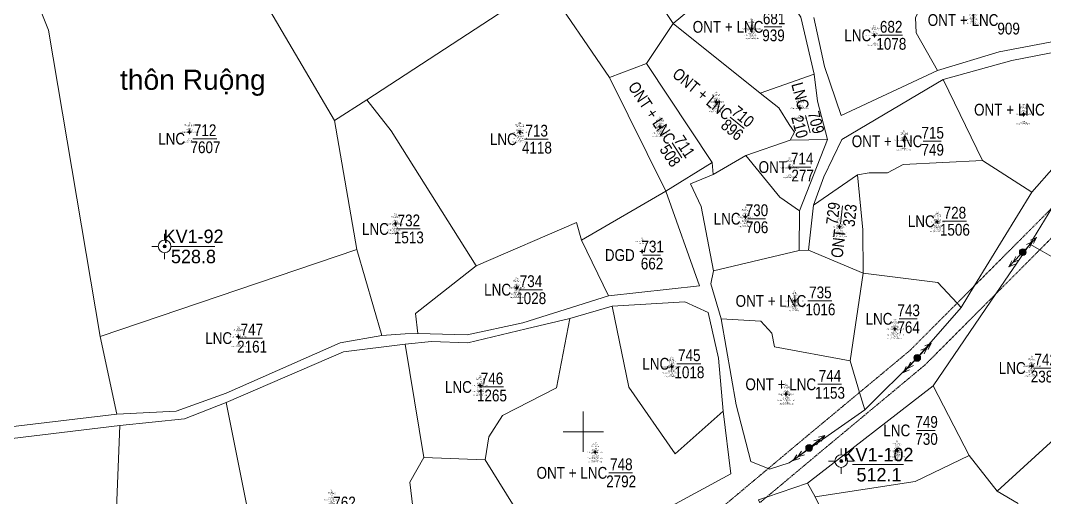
# Model space of a CAD drawing. Header units: metres. Extents: x 545779 to 547235, y 1841259 to 1843294.
# Drawn here: x 546032.5 to 546337.3, y 1842180.4 to 1842322.3 of the extents above; entities that cross this region are included whole.
import ezdxf
from ezdxf.enums import TextEntityAlignment as Align

# ---------------------------------------------------------------- set-up
doc = ezdxf.new("R2010")
doc.units = ezdxf.units.M
doc.header["$MEASUREMENT"] = 0
doc.linetypes.add('DGN Style 1', pattern=[0.09648, 0, -0.09648])
for name, color, linetype, lineweight in [('Level 10', 7, 'Continuous', 0), ('Level 11', 7, 'Continuous', 0), ('Level 13', 7, 'Continuous', 0), ('Level 15', 7, 'Continuous', 0), ('Level 18', 7, 'Continuous', 0), ('Level 23', 7, 'Continuous', 0), ('Level 48', 7, 'Continuous', 0), ('Level 50', 7, 'Continuous', 0), ('Level 60', 7, 'Continuous', 0), ('Level 8', 7, 'Continuous', 0)]:
    doc.layers.add(name, color=color, linetype=linetype, lineweight=lineweight)
doc.styles.add('Style-univcd', font='univcd.shx')
doc.styles.add('Style-Vnarial', font='Vnarial.shx')
doc.styles.add('Style-vnarialNarrowI', font='vnarialNarrowI.shx')
doc.styles.add('Style-Vntimei', font='Vntimei.shx')

# ---------------------------------------------------------------- blocks, each defined once
blk = doc.blocks.new('DKCDV')
at = {"layer": 'Level 8', "linetype": 'Continuous', "lineweight": 0}
h = blk.add_hatch(color=7, dxfattribs=at)
edge = h.paths.add_edge_path()
edge.add_arc((-0.0025, 0), 1.500009, 0, 360)
at = {"layer": 'Level 8', "color": 1, "linetype": 'Continuous', "lineweight": 0}
for p, q in [((0, 12.500078), (0, 6.266706)), ((-6.233372, 0), (-12.500078, 0)), ((12.500078, 0), (6.266706, 0)), ((0, -6.266706), (0, -12.500078))]:
    blk.add_line(p, q, dxfattribs=at)
for radius in [6.250039, 1.500009]:
    blk.add_circle((-0.0025, 0), radius, dxfattribs=at)
blk = doc.blocks.new('CS1_7')
at = {"layer": 'Level 48', "linetype": 'Continuous', "lineweight": 0}
h = blk.add_hatch(color=7, dxfattribs=at)
edge = h.paths.add_edge_path()
edge.add_arc((0.004881, -0.002353), 1, 0, 360)
at = {"layer": 'Level 48', "color": 230, "linetype": 'Continuous', "lineweight": 0}
for p, q in [((-5.999016, 0.134998), (-4.057366, 0.73341)), ((-5.999016, 0.134998), (-1.004825, 0.018078)), ((-5.999016, 0.134998), (-4.170708, -0.676538)), ((-4.251798, 0.093413), (-2.310999, 0.677708)), ((-4.251798, 0.093413), (-2.416006, -0.711491)), ((4.250095, -0.121646), (2.435904, 0.689039)), ((5.997314, -0.163231), (4.183122, 0.647454)), ((5.997314, -0.163231), (0.99649, -0.038827)), ((4.250095, -0.121646), (2.323413, -0.706792)), ((5.997314, -0.163231), (4.056515, -0.747527))]:
    blk.add_line(p, q, dxfattribs=at)
blk.add_circle((0.004881, -0.002353), 1, dxfattribs=at)
blk = doc.blocks.new('CS1_8')
at = {"layer": 'Level 48', "linetype": 'Continuous', "lineweight": 0}
h = blk.add_hatch(color=7, dxfattribs=at)
edge = h.paths.add_edge_path()
edge.add_arc((0.004881, -0.002353), 1.000002, 0, 360)
at = {"layer": 'Level 48', "color": 230, "linetype": 'Continuous', "lineweight": 0}
for p, q in [((-5.997914, 0.139969), (-4.059392, 0.731789)), ((-5.997914, 0.139969), (-0.997432, 0.020842)), ((-5.997914, 0.139969), (-4.173926, -0.671134)), ((-4.25134, 0.091041), (-2.312818, 0.682861)), ((-4.25134, 0.091041), (-2.419894, -0.7134)), ((4.249747, -0.11928), (2.42576, 0.691822)), ((6.003779, -0.161546), (4.179792, 0.649556)), ((6.003779, -0.161546), (1.003297, -0.04242)), ((4.249747, -0.11928), (2.325345, -0.711896)), ((6.003779, -0.161546), (4.058595, -0.745908))]:
    blk.add_line(p, q, dxfattribs=at)
blk.add_circle((0.004881, -0.002353), 1.000002, dxfattribs=at)
blk = doc.blocks.new('CS1_9')
at = {"layer": 'Level 48', "linetype": 'Continuous', "lineweight": 0}
h = blk.add_hatch(color=7, dxfattribs=at)
edge = h.paths.add_edge_path()
edge.add_arc((0.004881, -0.002353), 1.000002, 0, 360)
at = {"layer": 'Level 48', "color": 230, "linetype": 'Continuous', "lineweight": 0}
for p, q in [((-5.994071, 0.139452), (-4.061969, 0.735438)), ((-5.994071, 0.139452), (-0.996218, 0.018773)), ((-5.994071, 0.139452), (-4.169906, -0.667045)), ((-4.248677, 0.085482), (-2.308866, 0.675099)), ((-4.248677, 0.085482), (-2.418144, -0.713305)), ((4.24499, -0.121349), (2.427194, 0.692858)), ((6.003121, -0.159899), (4.178956, 0.646598)), ((6.003121, -0.159899), (1.005269, -0.03922)), ((4.24499, -0.121349), (2.319257, -0.709625)), ((6.003121, -0.159899), (4.06331, -0.749516))]:
    blk.add_line(p, q, dxfattribs=at)
blk.add_circle((0.004881, -0.002353), 1.000002, dxfattribs=at)
blk = doc.blocks.new('N_THUA_923')
at = {"layer": 'Level 13', "color": 230, "linetype": 'Continuous', "lineweight": 13, "flags": 128}
blk.add_lwpolyline([(-2.61, 0), (4.47, 0)], dxfattribs=at)
at = {"layer": 'Level 13', "color": 230, "linetype": 'Continuous', "lineweight": 0, "style": 'Style-vnarialNarrowI'}
blk.add_text('682', height=3.49998, dxfattribs=at).set_placement((1.047816, 0.78), align=Align.CENTER)
blk.add_text('LNC ', height=3.49998, dxfattribs=at).set_placement((-3.771418, -0.00001), align=Align.MIDDLE_RIGHT)
blk.add_text('1078', height=3.49998, dxfattribs=at).set_placement((1.103083, -0.78002), align=Align.TOP_CENTER)
blk = doc.blocks.new('N_THUA_950')
at = {"layer": 'Level 13', "color": 230, "linetype": 'Continuous', "lineweight": 13, "flags": 128}
blk.add_lwpolyline([(-2.835579, -0.004622), (2.48131, -0.005054)], dxfattribs=at)
at = {"layer": 'Level 13', "color": 230, "linetype": 'Continuous', "lineweight": 0, "style": 'Style-vnarialNarrowI'}
blk.add_text('709', height=3.499927, rotation=0.000084, dxfattribs=at).set_placement((-0.03475, 0.770439), align=Align.CENTER)
blk.add_text('LNC ', height=3.499927, rotation=0.000084, dxfattribs=at).set_placement((-3.765474, -0.003487), align=Align.MIDDLE_RIGHT)
blk.add_text('210', height=3.499927, rotation=0.000084, dxfattribs=at).set_placement((-0.039049, -0.788925), align=Align.TOP_CENTER)
blk = doc.blocks.new('N_THUA_951')
at = {"layer": 'Level 13', "color": 230, "linetype": 'Continuous', "lineweight": 13, "flags": 128}
blk.add_lwpolyline([(-2.61, 0), (4.52, 0)], dxfattribs=at)
at = {"layer": 'Level 13', "color": 230, "linetype": 'Continuous', "lineweight": 0, "style": 'Style-vnarialNarrowI'}
blk.add_text('712', height=3.49998, dxfattribs=at).set_placement((1.067816, 0.78), align=Align.CENTER)
blk.add_text('LNC ', height=3.49998, dxfattribs=at).set_placement((-3.771418, -0.00001), align=Align.MIDDLE_RIGHT)
blk.add_text('7607', height=3.49998, dxfattribs=at).set_placement((1.184126, -0.78002), align=Align.TOP_CENTER)
blk = doc.blocks.new('N_THUA_952')
at = {"layer": 'Level 13', "color": 230, "linetype": 'Continuous', "lineweight": 13, "flags": 128}
blk.add_lwpolyline([(-2.62, 0), (4.46, 0)], dxfattribs=at)
at = {"layer": 'Level 13', "color": 230, "linetype": 'Continuous', "lineweight": 0, "style": 'Style-vnarialNarrowI'}
blk.add_text('713', height=3.49998, dxfattribs=at).set_placement((1.029485, 0.78), align=Align.CENTER)
blk.add_text('LNC ', height=3.49998, dxfattribs=at).set_placement((-3.771418, -0.00001), align=Align.MIDDLE_RIGHT)
blk.add_text('4118', height=3.49998, dxfattribs=at).set_placement((1.093083, -0.78002), align=Align.TOP_CENTER)
blk = doc.blocks.new('N_THUA_953')
at = {"layer": 'Level 13', "color": 230, "linetype": 'Continuous', "lineweight": 13, "flags": 128}
blk.add_lwpolyline([(-2.83, 0), (2.53, 0)], dxfattribs=at)
at = {"layer": 'Level 13', "color": 230, "linetype": 'Continuous', "lineweight": 0, "style": 'Style-vnarialNarrowI'}
blk.add_text('714', height=3.49998, dxfattribs=at).set_placement((-0.042599, 0.78), align=Align.CENTER)
blk.add_text('ONT ', height=3.49998, dxfattribs=at).set_placement((-3.429562, -0.00001), align=Align.MIDDLE_RIGHT)
blk.add_text('277', height=3.49998, dxfattribs=at).set_placement((0.089274, -0.78002), align=Align.TOP_CENTER)
blk = doc.blocks.new('N_THUA_967')
at = {"layer": 'Level 13', "color": 230, "linetype": 'Continuous', "lineweight": 13, "flags": 128}
blk.add_lwpolyline([(-2.61, 0), (4.52, 0)], dxfattribs=at)
at = {"layer": 'Level 13', "color": 230, "linetype": 'Continuous', "lineweight": 0, "style": 'Style-vnarialNarrowI'}
blk.add_text('728', height=3.49998, dxfattribs=at).set_placement((1.118231, 0.78), align=Align.CENTER)
blk.add_text('LNC ', height=3.49998, dxfattribs=at).set_placement((-3.771418, -0.00001), align=Align.MIDDLE_RIGHT)
blk.add_text('1506', height=3.49998, dxfattribs=at).set_placement((1.113631, -0.78002), align=Align.TOP_CENTER)
blk = doc.blocks.new('N_THUA_968')
at = {"layer": 'Level 13', "color": 230, "linetype": 'Continuous', "lineweight": 13, "flags": 128}
blk.add_lwpolyline([(-2.83809, 0.007782), (2.474774, 0.002305)], dxfattribs=at)
at = {"layer": 'Level 13', "color": 230, "linetype": 'Continuous', "lineweight": 0, "style": 'Style-vnarialNarrowI'}
blk.add_text('729', height=3.499923, rotation=0.000026, dxfattribs=at).set_placement((-0.034061, 0.78437), align=Align.CENTER)
blk.add_text('ONT ', height=3.499923, rotation=0.000026, dxfattribs=at).set_placement((-3.433864, 0.000349), align=Align.MIDDLE_RIGHT)
blk.add_text('323', height=3.499923, rotation=0.000026, dxfattribs=at).set_placement((-0.071891, -0.771249), align=Align.TOP_CENTER)
blk = doc.blocks.new('N_THUA_969')
at = {"layer": 'Level 13', "color": 230, "linetype": 'Continuous', "lineweight": 13, "flags": 128}
blk.add_lwpolyline([(-2.83, 0), (2.53, 0)], dxfattribs=at)
at = {"layer": 'Level 13', "color": 230, "linetype": 'Continuous', "lineweight": 0, "style": 'Style-vnarialNarrowI'}
blk.add_text('730', height=3.49998, dxfattribs=at).set_placement((-0.015308, 0.78), align=Align.CENTER)
blk.add_text('LNC ', height=3.49998, dxfattribs=at).set_placement((-3.771418, -0.00001), align=Align.MIDDLE_RIGHT)
blk.add_text('706', height=3.49998, dxfattribs=at).set_placement((0.018779, -0.78002), align=Align.TOP_CENTER)
blk = doc.blocks.new('N_THUA_970')
at = {"layer": 'Level 13', "color": 230, "linetype": 'Continuous', "lineweight": 13, "flags": 128}
blk.add_lwpolyline([(-2.84, 0), (2.48, 0)], dxfattribs=at)
at = {"layer": 'Level 13', "color": 230, "linetype": 'Continuous', "lineweight": 0, "style": 'Style-vnarialNarrowI'}
blk.add_text('731', height=3.49998, dxfattribs=at).set_placement((0.124692, 0.78), align=Align.CENTER)
blk.add_text('DGD ', height=3.49998, dxfattribs=at).set_placement((-4.096855, -0.00001), align=Align.MIDDLE_RIGHT)
blk.add_text('662', height=3.49998, dxfattribs=at).set_placement((-0.062184, -0.78002), align=Align.TOP_CENTER)
blk = doc.blocks.new('N_THUA_971')
at = {"layer": 'Level 13', "color": 230, "linetype": 'Continuous', "lineweight": 13, "flags": 128}
blk.add_lwpolyline([(-2.61, 0), (4.47, 0)], dxfattribs=at)
at = {"layer": 'Level 13', "color": 230, "linetype": 'Continuous', "lineweight": 0, "style": 'Style-vnarialNarrowI'}
blk.add_text('732', height=3.49998, dxfattribs=at).set_placement((1.047816, 0.78), align=Align.CENTER)
blk.add_text('LNC ', height=3.49998, dxfattribs=at).set_placement((-3.771418, -0.00001), align=Align.MIDDLE_RIGHT)
blk.add_text('1513', height=3.49998, dxfattribs=at).set_placement((1.044337, -0.78002), align=Align.TOP_CENTER)
blk = doc.blocks.new('N_THUA_973')
at = {"layer": 'Level 13', "color": 230, "linetype": 'Continuous', "lineweight": 13, "flags": 128}
blk.add_lwpolyline([(-2.61, 0), (4.47, 0)], dxfattribs=at)
at = {"layer": 'Level 13', "color": 230, "linetype": 'Continuous', "lineweight": 0, "style": 'Style-vnarialNarrowI'}
blk.add_text('734', height=3.49998, dxfattribs=at).set_placement((1.037401, 0.78), align=Align.CENTER)
blk.add_text('LNC ', height=3.49998, dxfattribs=at).set_placement((-3.771418, -0.00001), align=Align.MIDDLE_RIGHT)
blk.add_text('1028', height=3.49998, dxfattribs=at).set_placement((1.103083, -0.78002), align=Align.TOP_CENTER)
blk = doc.blocks.new('N_THUA_980')
at = {"layer": 'Level 13', "color": 230, "linetype": 'Continuous', "lineweight": 13, "flags": 128}
blk.add_lwpolyline([(-2.61, 0), (4.47, 0)], dxfattribs=at)
at = {"layer": 'Level 13', "color": 230, "linetype": 'Continuous', "lineweight": 0, "style": 'Style-vnarialNarrowI'}
blk.add_text('742', height=3.49998, dxfattribs=at).set_placement((1.047816, 0.78), align=Align.CENTER)
blk.add_text('LNC ', height=3.49998, dxfattribs=at).set_placement((-3.771418, -0.00001), align=Align.MIDDLE_RIGHT)
blk.add_text('2380', height=3.49998, dxfattribs=at).set_placement((1.069544, -0.78002), align=Align.TOP_CENTER)
blk = doc.blocks.new('N_THUA_981')
at = {"layer": 'Level 13', "color": 230, "linetype": 'Continuous', "lineweight": 13, "flags": 128}
blk.add_lwpolyline([(-2.84, 0), (2.48, 0)], dxfattribs=at)
at = {"layer": 'Level 13', "color": 230, "linetype": 'Continuous', "lineweight": 0, "style": 'Style-vnarialNarrowI'}
blk.add_text('743', height=3.49998, dxfattribs=at).set_placement((-0.070515, 0.78), align=Align.CENTER)
blk.add_text('LNC ', height=3.49998, dxfattribs=at).set_placement((-3.771418, -0.00001), align=Align.MIDDLE_RIGHT)
blk.add_text('764', height=3.49998, dxfattribs=at).set_placement((-0.072599, -0.78002), align=Align.TOP_CENTER)
blk = doc.blocks.new('N_THUA_982')
at = {"layer": 'Level 13', "color": 230, "linetype": 'Continuous', "lineweight": 13, "flags": 128}
blk.add_lwpolyline([(-2.61, 0), (4.47, 0)], dxfattribs=at)
at = {"layer": 'Level 13', "color": 230, "linetype": 'Continuous', "lineweight": 0, "style": 'Style-vnarialNarrowI'}
blk.add_text('745', height=3.49998, dxfattribs=at).set_placement((1.068831, 0.78), align=Align.CENTER)
blk.add_text('LNC ', height=3.49998, dxfattribs=at).set_placement((-3.771418, -0.00001), align=Align.MIDDLE_RIGHT)
blk.add_text('1018', height=3.49998, dxfattribs=at).set_placement((1.103083, -0.78002), align=Align.TOP_CENTER)
blk = doc.blocks.new('N_THUA_983')
at = {"layer": 'Level 13', "color": 230, "linetype": 'Continuous', "lineweight": 13, "flags": 128}
blk.add_lwpolyline([(-2.61, 0), (4.49, 0)], dxfattribs=at)
at = {"layer": 'Level 13', "color": 230, "linetype": 'Continuous', "lineweight": 0, "style": 'Style-vnarialNarrowI'}
blk.add_text('746', height=3.49998, dxfattribs=at).set_placement((1.108779, 0.78), align=Align.CENTER)
blk.add_text('LNC ', height=3.49998, dxfattribs=at).set_placement((-3.771418, -0.00001), align=Align.MIDDLE_RIGHT)
blk.add_text('1265', height=3.49998, dxfattribs=at).set_placement((1.083684, -0.78002), align=Align.TOP_CENTER)
blk = doc.blocks.new('N_THUA_984')
at = {"layer": 'Level 13', "color": 230, "linetype": 'Continuous', "lineweight": 13, "flags": 128}
blk.add_lwpolyline([(-2.65, 0), (4.16, 0)], dxfattribs=at)
at = {"layer": 'Level 13', "color": 230, "linetype": 'Continuous', "lineweight": 0, "style": 'Style-vnarialNarrowI'}
blk.add_text('747', height=3.49998, dxfattribs=at).set_placement((0.989274, 0.78), align=Align.CENTER)
blk.add_text('LNC ', height=3.49998, dxfattribs=at).set_placement((-3.771418, -0.00001), align=Align.MIDDLE_RIGHT)
blk.add_text('2161', height=3.49998, dxfattribs=at).set_placement((1.059544, -0.78002), align=Align.TOP_CENTER)
blk = doc.blocks.new('N_THUA_985')
at = {"layer": 'Level 13', "color": 230, "linetype": 'Continuous', "lineweight": 13, "flags": 128}
blk.add_lwpolyline([(-2.84, 0), (2.48, 0)], dxfattribs=at)
at = {"layer": 'Level 13', "color": 230, "linetype": 'Continuous', "lineweight": 0, "style": 'Style-vnarialNarrowI'}
blk.add_text('749', height=3.49998, dxfattribs=at).set_placement((-0.03671, 0.78), align=Align.CENTER)
blk.add_text('LNC ', height=3.49998, dxfattribs=at).set_placement((-3.771418, -0.00001), align=Align.MIDDLE_RIGHT)
blk.add_text('730', height=3.49998, dxfattribs=at).set_placement((-0.045308, -0.78002), align=Align.TOP_CENTER)
blk = doc.blocks.new('N_THUA_1003')
at = {"layer": 'Level 13', "color": 230, "linetype": 'Continuous', "lineweight": 13, "flags": 128}
blk.add_lwpolyline([(-2.61, 0), (4.49, 0)], dxfattribs=at)
at = {"layer": 'Level 13', "color": 230, "linetype": 'Continuous', "lineweight": 0, "style": 'Style-vnarialNarrowI'}
blk.add_text('762', height=3.49998, dxfattribs=at).set_placement((1.057816, 0.78), align=Align.CENTER)
blk.add_text('LNC ', height=3.49998, dxfattribs=at).set_placement((-3.771418, -0.00001), align=Align.MIDDLE_RIGHT)
blk.add_text('4165', height=3.49998, dxfattribs=at).set_placement((1.083684, -0.78002), align=Align.TOP_CENTER)
blk = doc.blocks.new('CENTRD')
at = {"layer": 'Level 11', "linetype": 'Continuous', "lineweight": 0}
h = blk.add_hatch(color=3, dxfattribs=at)
edge = h.paths.add_edge_path()
edge.add_arc((-0.0025, 0), 1.500056, 0, 360)
at = {"layer": 'Level 11', "color": 3, "linetype": 'Continuous', "lineweight": 0}
for p, q in [((-6.200231, 0), (-12.600469, 0)), ((0, 6.200231), (-6.200231, 0)), ((-6.200231, 0), (0, -6.200231)), ((0, 12.600469), (0, 6.200231)), ((6.200231, 0), (0, 6.200231)), ((0, -6.200231), (6.200231, 0)), ((12.400462, 0), (6.200231, 0)), ((0, -6.200231), (0, -12.600469))]:
    blk.add_line(p, q, dxfattribs=at)

msp = doc.modelspace()

# ---------------------------------------------------------------- linework, layer by layer
at = {"layer": 'Level 10', "color": 7, "linetype": 'Continuous', "lineweight": 0, "flags": 128}
for points in [[(546201.08, 1842360), (546226.72, 1842321.35)], [(546093.16, 1842348.43), (546125.91, 1842292.57)], [(546226.72, 1842321.35), (546251.95, 1842342.33)], [(546268.71, 1842306.28), (546264.73, 1842323.3), (546251.95, 1842342.33)], [(546305.4, 1842307.41), (546299.1, 1842318.63), (546298.91, 1842323.15), (546301.21, 1842327.72), (546299.3, 1842342.84)], [(546135.62, 1842298.65), (546188.69, 1842333.41)], [(546188.69, 1842333.41), (546207.77, 1842305.3)], [(546056.26, 1842228.34), (546040.88, 1842319.39), (546036.42, 1842330.75)], [(546305.4, 1842307.41), (546276.71, 1842294.07), (546271.76, 1842308.62), (546268.61, 1842323.18)], [(546218.79, 1842309.5), (546226.72, 1842321.35)], [(546252.68, 1842300.7), (546226.72, 1842321.35)], [(546305.4, 1842307.41), (546323.73, 1842312.93), (546341, 1842316.2)], [(546342.31, 1842313.23), (546327.49, 1842310.38), (546307.08, 1842304.77)], [(546207.77, 1842305.3), (546218.79, 1842309.5)], [(546218.79, 1842309.5), (546238.37, 1842280.06)], [(546207.77, 1842305.3), (546224.52, 1842271.58)], [(546268.71, 1842306.28), (546252.68, 1842300.7)], [(546307.08, 1842304.77), (546276.93, 1842286.93), (546271.63, 1842275.76), (546268.55, 1842267.42)], [(546272.67, 1842286.86), (546269.65, 1842298.27), (546268.71, 1842306.28)], [(546307.08, 1842304.77), (546318.84, 1842280.64)], [(546252.68, 1842300.7), (546258.15, 1842296.35), (546261.25, 1842291.36), (546262.84, 1842289.1), (546261.57, 1842286.71)], [(546125.91, 1842292.57), (546135.62, 1842298.65)], [(546135.62, 1842298.65), (546142.86, 1842289.49), (546168.1, 1842249.37)], [(546132.58, 1842254.21), (546125.91, 1842292.57)], [(546333.48, 1842271.21), (546353.42, 1842293.87)], [(546261.57, 1842286.71), (546248.38, 1842282.11)], [(546261.57, 1842286.71), (546272.67, 1842286.86)], [(546272.67, 1842286.86), (546264.34, 1842265.66)], [(546248.38, 1842282.11), (546238.69, 1842276.54)], [(546248.38, 1842282.11), (546258.52, 1842269.8), (546264.34, 1842265.66)], [(546238.37, 1842280.06), (546224.52, 1842271.58)], [(546238.69, 1842276.54), (546238.37, 1842280.06)], [(546281.63, 1842276.43), (546285.08, 1842277.03), (546290.51, 1842276.97), (546295.24, 1842279.43), (546318.84, 1842280.64)], [(546318.84, 1842280.64), (546333.48, 1842271.21)], [(546238.71, 1842247.84), (546235.08, 1842267), (546231.91, 1842273.69), (546238.69, 1842276.54)], [(546268.55, 1842267.42), (546281.63, 1842276.43)], [(546281.63, 1842276.43), (546283.19, 1842260.08), (546283.3, 1842247.12)], [(546316.45, 1842243.46), (546333.48, 1842271.21)], [(546267.06, 1842253.96), (546268.55, 1842267.42)], [(546264.25, 1842253.9), (546264.34, 1842265.66)], [(546339.45, 1842266.53), (546332.88, 1842255.82)], [(546199.5, 1842256.92), (546198.01, 1842262.22), (546168.1, 1842249.37)], [(546322.75, 1842240.98), (546332.88, 1842255.82)], [(546332.88, 1842255.82), (546335.85, 1842254.11)], [(546132.58, 1842254.21), (546056.26, 1842228.34)], [(546140.03, 1842228.66), (546132.58, 1842254.21)], [(546264.25, 1842253.9), (546238.71, 1842247.84)], [(546264.25, 1842253.9), (546267.06, 1842253.96)], [(546267.06, 1842253.96), (546283.3, 1842247.12)], [(546335.85, 1842254.11), (546343.46, 1842249.72)], [(546168.1, 1842249.37), (546150.05, 1842235.13), (546150.72, 1842229.18)], [(546238.71, 1842247.84), (546237.97, 1842244.01), (546241.07, 1842233.58)], [(546283.3, 1842247.12), (546279.4, 1842221.11)], [(546283.3, 1842247.12), (546305.5, 1842244.36), (546311.23, 1842238.22)], [(546312.44, 1842236.92), (546316.45, 1842243.46)], [(546207.53, 1842240.37), (546182.05, 1842232.37), (546165.42, 1842228.8), (546150.72, 1842229.18)], [(546304.11, 1842213.68), (546322.75, 1842240.98)], [(546196.04, 1842233.68), (546208.62, 1842237.32)], [(546208.62, 1842237.32), (546230.19, 1842238.66), (546237.2, 1842235.44), (546240.25, 1842221.85), (546241.66, 1842206.1)], [(546208.62, 1842237.32), (546213.57, 1842213.3), (546227.36, 1842193.39), (546241.66, 1842206.1)], [(546283.76, 1842206.5), (546299.38, 1842221.95), (546312.44, 1842236.92)], [(546311.23, 1842238.22), (546312.44, 1842236.92)], [(546196.04, 1842233.68), (546182.98, 1842230.56), (546165.67, 1842226.42), (546154.81, 1842226.84), (546147.03, 1842226.02)], [(546170.82, 1842191.6), (546171.91, 1842198.48), (546175.92, 1842204.8), (546192.06, 1842213.07), (546196.04, 1842233.68)], [(546241.07, 1842233.58), (546245.48, 1842208.05), (546249.9, 1842191.13), (546255.05, 1842189.06)], [(546279.4, 1842221.11), (546256.92, 1842225.29), (546256.08, 1842229.31), (546252.81, 1842232.9), (546241.07, 1842233.58)], [(546061.19, 1842205.2), (546056.26, 1842228.34)], [(546061.19, 1842205.2), (546078.81, 1842206.07), (546093.71, 1842211.51), (546127.64, 1842226.43), (546140.03, 1842228.66)], [(546140.03, 1842228.66), (546147, 1842229.08), (546150.72, 1842229.18)], [(546147.03, 1842226.02), (546128.68, 1842223.81), (546093.71, 1842208.73)], [(546152.59, 1842192.32), (546147.03, 1842226.02)], [(546282.21, 1842211.7), (546279.4, 1842221.11)], [(546367.32, 1842222.53), (546323.12, 1842182.31)], [(546266.72, 1842184.72), (546304.11, 1842213.68)], [(546304.11, 1842213.68), (546314.83, 1842192.96)], [(546283.76, 1842206.5), (546282.21, 1842211.7)], [(546093.71, 1842208.73), (546081.35, 1842203.84), (546062.12, 1842201.88)], [(546093.71, 1842208.73), (546108.32, 1842135.83)], [(546192.1, 1842157.38), (546219.23, 1842174.11), (546243.92, 1842187.51), (546241.66, 1842206.1)], [(546255.05, 1842189.06), (546255.39, 1842188.92), (546261.27, 1842190.71), (546283.76, 1842206.5)], [(546008.65, 1842199), (546061.19, 1842205.2)], [(546006.9, 1842195.22), (546062.12, 1842201.88)], [(546059.98, 1842149.83), (546062.12, 1842201.88)], [(546146.61, 1842142.9), (546150.09, 1842170.92), (546148.4, 1842184.98), (546152.59, 1842192.32)], [(546152.59, 1842192.32), (546170.82, 1842191.6)], [(546170.82, 1842191.6), (546192.1, 1842157.38)], [(546269.05, 1842180.6), (546298.72, 1842185.17), (546314.83, 1842192.96)], [(546314.83, 1842192.96), (546323.12, 1842182.31)], [(546266.72, 1842184.72), (546254.52, 1842180.54)], [(546269.05, 1842180.6), (546266.72, 1842184.72)], [(546323.12, 1842182.31), (546329.4, 1842178.7)], [(546254.52, 1842180.54), (546252.12, 1842179.72), (546252.52, 1842178.87)], [(546288.21, 1842142.13), (546269.05, 1842180.6)]]:
    msp.add_lwpolyline(points, dxfattribs=at)
at = {"layer": 'Level 13', "color": 230, "linetype": 'Continuous', "lineweight": 13, "flags": 128}
for points in [[(546253.85, 1842320.4), (546259.1, 1842320.4)], [(546243.75, 1842293.57), (546247.88, 1842290.16)], [(546226.4, 1842285.87), (546229.34, 1842281.44)], [(546301.17, 1842286.38), (546306.52, 1842286.38)], [(546266.84, 1842238.9), (546273.97, 1842238.9)], [(546269.76, 1842214.11), (546276.84, 1842214.11)], [(546207.61, 1842187.78), (546214.69, 1842187.78)]]:
    msp.add_lwpolyline(points, dxfattribs=at)
at = {"layer": 'Level 18', "color": 1, "linetype": 'Continuous', "lineweight": 0}
for p, q in [((546199.5, 1842256.92), (546224.52, 1842271.57)), ((546224.52, 1842271.57), (546234.55, 1842243.41)), ((546207.53, 1842240.37), (546199.5, 1842256.92)), ((546234.55, 1842243.41), (546207.53, 1842240.37))]:
    msp.add_line(p, q, dxfattribs=at)
at = {"layer": 'Level 23', "color": 12, "linetype": 'Continuous', "lineweight": 0, "flags": 128}
for points in [[(546268.71, 1842306.28), (546264.73, 1842323.3), (546251.95, 1842342.33)], [(546305.4, 1842307.41), (546276.71, 1842294.07), (546271.76, 1842308.62), (546268.61, 1842323.18)], [(546305.4, 1842307.41), (546323.73, 1842312.93), (546341, 1842316.2)], [(546342.31, 1842313.23), (546327.49, 1842310.38), (546307.08, 1842304.77)], [(546307.08, 1842304.77), (546276.93, 1842286.93), (546271.63, 1842275.76), (546268.55, 1842267.42)], [(546272.67, 1842286.86), (546269.65, 1842298.27), (546268.71, 1842306.28)], [(546333.48, 1842271.21), (546353.42, 1842293.87)], [(546272.67, 1842286.86), (546264.34, 1842265.66)], [(546238.37, 1842280.06), (546224.52, 1842271.58)], [(546238.69, 1842276.54), (546238.37, 1842280.06)], [(546238.71, 1842247.84), (546235.08, 1842267), (546231.91, 1842273.69), (546238.69, 1842276.54)], [(546207.53, 1842240.37), (546234.55, 1842243.41), (546224.52, 1842271.58)], [(546316.45, 1842243.46), (546333.48, 1842271.21)], [(546267.06, 1842253.96), (546268.55, 1842267.42)], [(546264.25, 1842253.9), (546264.34, 1842265.66)], [(546339.45, 1842266.53), (546332.88, 1842255.82)], [(546322.75, 1842240.98), (546332.88, 1842255.82)], [(546264.25, 1842253.9), (546267.06, 1842253.96)], [(546238.71, 1842247.84), (546237.97, 1842244.01), (546241.07, 1842233.58)], [(546312.44, 1842236.92), (546316.45, 1842243.46)], [(546207.53, 1842240.37), (546182.05, 1842232.37), (546165.42, 1842228.8), (546150.72, 1842229.18)], [(546304.11, 1842213.68), (546322.75, 1842240.98)], [(546196.04, 1842233.68), (546208.62, 1842237.32)], [(546208.62, 1842237.32), (546230.19, 1842238.66), (546237.2, 1842235.44), (546240.25, 1842221.85), (546241.66, 1842206.1)], [(546283.76, 1842206.5), (546299.38, 1842221.95), (546312.44, 1842236.92)], [(546196.04, 1842233.68), (546182.98, 1842230.56), (546165.67, 1842226.42), (546154.81, 1842226.84), (546147.03, 1842226.02)], [(546241.07, 1842233.58), (546245.48, 1842208.05), (546249.9, 1842191.13), (546255.05, 1842189.06)], [(546061.19, 1842205.2), (546078.81, 1842206.07), (546093.71, 1842211.51), (546127.64, 1842226.43), (546140.03, 1842228.66)], [(546140.03, 1842228.66), (546147, 1842229.08), (546150.72, 1842229.18)], [(546147.03, 1842226.02), (546128.68, 1842223.81), (546093.71, 1842208.73)], [(546266.72, 1842184.72), (546304.11, 1842213.68)], [(546093.71, 1842208.73), (546081.35, 1842203.84), (546062.12, 1842201.88)], [(546192.1, 1842157.38), (546219.23, 1842174.11), (546243.92, 1842187.51), (546241.66, 1842206.1)], [(546255.05, 1842189.06), (546255.39, 1842188.92), (546261.27, 1842190.71), (546283.76, 1842206.5)], [(546008.65, 1842199), (546061.19, 1842205.2)], [(546006.9, 1842195.22), (546062.12, 1842201.88)], [(546266.72, 1842184.72), (546254.52, 1842180.54)], [(546254.52, 1842180.54), (546252.12, 1842179.72), (546252.52, 1842178.87)]]:
    msp.add_lwpolyline(points, dxfattribs=at)
at = {"layer": 'Level 50', "color": 230, "linetype": 'DGN Style 1', "lineweight": 0, "flags": 128}
for points in [[(546316.45, 1842243.46), (546328.51, 1842255.54), (546339.45, 1842266.53)], [(546343.9, 1842262.2), (546335.85, 1842254.11)], [(546335.85, 1842254.11), (546333.01, 1842251.26), (546322.75, 1842240.98)], [(546311.23, 1842238.22), (546316.45, 1842243.46)], [(546322.75, 1842240.98), (546301.61, 1842219.8), (546269.1, 1842192.75), (546254.52, 1842180.54)], [(546282.21, 1842211.7), (546297.11, 1842224.08), (546311.23, 1842238.22)], [(546255.05, 1842189.06), (546265.28, 1842197.63), (546282.21, 1842211.7)], [(546239.8, 1842176.29), (546255.05, 1842189.06)], [(546254.52, 1842180.54), (546252.52, 1842178.87)]]:
    msp.add_lwpolyline(points, dxfattribs=at)
at = {"layer": 'Level 60', "color": 7, "linetype": 'Continuous', "lineweight": 0, "flags": 128}
for points in [[(546200, 1842194), (546200, 1842206)], [(546194, 1842200), (546206, 1842200)]]:
    msp.add_lwpolyline(points, dxfattribs=at)
at = {"layer": 'Level 8', "color": 5, "linetype": 'Continuous', "lineweight": 13}
for p, q in [((546077.39, 1842255.11), (546090.36, 1842255.11)), ((546280.13, 1842190.21), (546295.26, 1842190.21))]:
    msp.add_line(p, q, dxfattribs=at)

# ---------------------------------------------------------------- block references
at = {"layer": 'Level 11', "color": 3, "linetype": 'Continuous', "lineweight": 0, "xscale": 0.049998, "yscale": 0.049998, "zscale": 0.049998}
for p in [(546250.14, 1842319.85), (546286.65, 1842317.82), (546239.58, 1842298.14), (546264.44, 1842296.17), (546331.04, 1842294.4), (546222.78, 1842290.7), (546082.76, 1842289.12), (546181.12, 1842289.09), (546295.38, 1842286.73), (546261.46, 1842278.52), (546248.23, 1842263.94), (546144.09, 1842261.87), (546276.24, 1842260.93), (546305.32, 1842262.42), (546217.5, 1842253.59), (546180.19, 1842242.84), (546262.91, 1842238.93), (546292.74, 1842230.62), (546097.36, 1842228.19), (546226.32, 1842219.34), (546333.44, 1842219.54), (546169.32, 1842213.74), (546260.35, 1842211.22), (546203.55, 1842193.92), (546293.36, 1842194.3)]:
    msp.add_blockref('CENTRD', p, dxfattribs=at)
at = {"layer": 'Level 13', "color": 230, "linetype": 'Continuous', "lineweight": 0}
for name, p in [('N_THUA_923', (546290.57, 1842317.88)), ('N_THUA_951', (546086.39, 1842287.12)), ('N_THUA_952', (546185.1, 1842287)), ('N_THUA_953', (546265.18, 1842278.7)), ('N_THUA_969', (546251.69, 1842263.34)), ('N_THUA_967', (546309.47, 1842262.6)), ('N_THUA_971', (546147.03, 1842260.3)), ('N_THUA_970', (546220.52, 1842252.54)), ('N_THUA_973', (546183.39, 1842242.24)), ('N_THUA_981', (546296.89, 1842233.58)), ('N_THUA_984', (546100.38, 1842227.84)), ('N_THUA_982', (546230.47, 1842220.21)), ('N_THUA_980', (546336.55, 1842218.94)), ('N_THUA_983', (546171.73, 1842213.31)), ('N_THUA_985', (546302.2, 1842200.39)), ('N_THUA_1003', (546127.89, 1842176.42))]:
    msp.add_blockref(name, p, dxfattribs=at)
for name, p, xscale, yscale, zscale, rotation in [('N_THUA_950', (546266.86, 1842291.3), 0.999998, 0.999998, 0.999998, 284.825016), ('N_THUA_968', (546276.85, 1842264.67), 0.999999, 0.999999, 0.999999, 83.683143)]:
    msp.add_blockref(name, p, dxfattribs=dict(at, xscale=xscale, yscale=yscale, zscale=zscale, rotation=rotation))
at = {"layer": 'Level 48', "color": 230, "linetype": 'Continuous', "lineweight": 0, "rotation": 48.450214}
msp.add_blockref('CS1_7', (546330.76, 1842253.4), dxfattribs=at)
at = {"layer": 'Level 48', "color": 230, "linetype": 'Continuous', "lineweight": 0, "xscale": 0.999998, "yscale": 0.999998, "zscale": 0.999998}
for name, p, rotation in [('CS1_8', (546299.38, 1842221.95), 48.227979), ('CS1_9', (546267.19, 1842195.19), 39.559748)]:
    msp.add_blockref(name, p, dxfattribs=dict(at, rotation=rotation))
at = {"layer": 'Level 8', "color": 1, "linetype": 'Continuous', "lineweight": 0, "xscale": 0.299998, "yscale": 0.299998, "zscale": 0.299998}
for p in [(546075.39, 1842255.11), (546276.75, 1842191.28)]:
    msp.add_blockref('DKCDV', p, dxfattribs=at)

# ---------------------------------------------------------------- texts
at = {"layer": 'Level 13', "color": 230, "linetype": 'Continuous', "lineweight": 0, "style": 'Style-vnarialNarrowI'}
for s, p in [('681', (546256.78, 1842321.18)), ('715', (546303.98, 1842287.16)), ('735', (546270.55, 1842239.68)), ('744', (546273.41, 1842214.89)), ('748', (546211.32, 1842188.56))]:
    msp.add_text(s, height=3.5, dxfattribs=at).set_placement(p, align=Align.CENTER)
for p in [(546253.61, 1842320.4), (546323.54, 1842322.42), (546337.33, 1842295.76), (546300.93, 1842286.38), (546266.37, 1842238.9), (546269.29, 1842214.11), (546207.14, 1842187.78)]:
    msp.add_text('ONT + LNC', height=3.5, dxfattribs=at).set_placement(p, align=Align.MIDDLE_RIGHT)
for s, p in [('909', (546326.58, 1842321.64)), ('939', (546256.61, 1842319.62)), ('749', (546303.98, 1842285.6)), ('1016', (546270.57, 1842238.12)), ('1153', (546273.41, 1842213.33)), ('2792', (546211.27, 1842187))]:
    msp.add_text(s, height=3.5, dxfattribs=at).set_placement(p, align=Align.TOP_CENTER)
for rotation, p in [(320.4403, (546243.56, 1842293.74)), (303.6271, (546226.26, 1842286.07))]:
    msp.add_text('ONT + LNC', height=3.5, rotation=rotation, dxfattribs=at).set_placement(p, align=Align.MIDDLE_RIGHT)
for s, rotation, p in [('710', 320.4403, (546246.41, 1842292.38)), ('711', 303.6271, (546228.68, 1842283.83))]:
    msp.add_text(s, height=3.5, rotation=rotation, dxfattribs=at).set_placement(p, align=Align.CENTER)
for s, rotation, p in [('896', 320.4403, (546245.45, 1842291.16)), ('508', 303.6271, (546227.32, 1842283.08))]:
    msp.add_text(s, height=3.5, rotation=rotation, dxfattribs=at).set_placement(p, align=Align.TOP_CENTER)
at = {"layer": 'Level 15', "color": 3, "linetype": 'Continuous', "lineweight": 0, "char_height": 0.3, "attachment_point": 5, "line_spacing_factor": 0.72, "style": 'Style-Vntimei'}
for s, insert in [('683\\PONT\\PHå V¨n Kh¨n\\PTh«n Ruéng\\P \\P1980\\P197136378\\P08/09/2001\\PC«ng an t∅nh Qu¶ng TrÞ\\PHå ThÞ HiÒn\\P1980\\P197116654\\P16/09/1999\\PC«ng an t∅nh Qu¶ng TrÞ\\P60/6\\P16/05/2005\\PC«ng an x· H\xadíng T©n\\P', (546315.9, 1842324.32)), ('681\\PONT\\PHå Ta NÒ\\PTh«n Ruéng\\P \\P1949\\P191457162\\P30/06/1987\\PC«ng an t∅nh B×nh TrÞ Thiªn\\PHå ThÞ H\xadng\\P1968\\P197121817\\P21/09/1999\\PC«ng an t∅nh Qu¶ng TrÞ\\P33/6\\P12/01/1998\\PC«ng an x· H\xadíng T©n\\P', (546250.14, 1842319.8)), ('682\\PLNC\\PHå ThÞ Xa L©ng\\PTh«n Ruéng\\P \\P1961\\P190457112\\P17/06/1979\\PC«ng an t∅nh B×nh TrÞ Thiªn\\P \\P \\P \\P \\P \\P56/6\\P13/05/2005\\PC«ng an x· H\xadíng T©n\\P', (546286.65, 1842317.77)), ('710\\PONT\\PHå V¨n C¬i\\PTh«n Ruéng\\P \\P1979\\P197236127\\P24/02/2006\\PC«ng an t∅nh Qu¶ng TrÞ\\PHå ThÞ Ling\\P1981\\P197105395\\P28/08/1998\\PC«ng an t∅nh Qu¶ng TrÞ\\P18/6\\P12/01/1998\\PC«ng an x· H\xadíng T©n\\P', (546239.58, 1842298.09)), ('709\\PLNC\\PHå ThÞ Xa L©ng\\PTh«n Ruéng\\P \\P1961\\P190457112\\P17/06/1979\\PC«ng an t∅nh B×nh TrÞ Thiªn\\P \\P \\P \\P \\P \\P56/6\\P13/05/2005\\PC«ng an x· H\xadíng T©n\\P', (546264.44, 1842296.12)), ('708\\PONT\\PHå ThÞ Gióp\\PTh«n Ruéng\\P \\P1973\\P197236262\\P24/02/2006\\PC«ng an t∅nh Qu¶ng TrÞ\\P \\P \\P \\P \\P \\P38/6\\P15/02/2006\\PC«ng an x· H\xadíng T©n\\P', (546331.04, 1842294.35)), ('712\\PLNC\\PHå ThÞ Xa L©ng\\PTh«n Ruéng\\P \\P1961\\P190457112\\P17/06/1979\\PC«ng an t∅nh B×nh TrÞ Thiªn\\P \\P \\P \\P \\P \\P56/6\\P13/05/2005\\PC«ng an x· H\xadíng T©n\\P', (546082.76, 1842289.07)), ('713\\PLNC\\PHå V¨n Th¾ng\\PTh«n Ruéng\\P \\P1975\\P197236142\\P21/02/2006\\PC«ng an t∅nh Qu¶ng TrÞ\\PHå ThÞ CÊt\\P1980\\P197236243\\P24/02/2006\\PC«ng an t∅nh Qu¶ng TrÞ\\P62/6\\P23/05/2005\\PC«ng an x· H\xadíng T©n\\P', (546181.12, 1842289.04)), ('711\\PONT\\PHå V¨n Cêi\\PTh«n Ruéng\\P \\P1980\\P197159326\\P09/08/2001\\PC«ng an t∅nh Qu¶ng TrÞ\\PHå ThÞ PhÓ\\P1983\\P197156281\\P21/07/2001\\PC«ng an t∅nh Qu¶ng TrÞ\\P70/6\\P08/12/2007\\PC«ng an x· H\xadíng T©n\\P', (546222.78, 1842290.65)), ('715\\PONT\\PHå ThÞ Xa L©ng\\PTh«n Ruéng\\P \\P1961\\P190457112\\P17/06/1979\\PC«ng an t∅nh B×nh TrÞ Thiªn\\P \\P \\P \\P \\P \\P56/6\\P13/05/2005\\PC«ng an x· H\xadíng T©n\\P', (546295.38, 1842286.68)), ('714\\PONT\\PHå ThÞ Xa L©ng\\PTh«n Ruéng\\P \\P1961\\P190457112\\P17/06/1979\\PC«ng an t∅nh B×nh TrÞ Thiªn\\P \\P \\P \\P \\P \\P56/6\\P13/05/2005\\PC«ng an x· H\xadíng T©n\\P', (546261.46, 1842278.47)), ('730\\PLNC\\PHå V¨n Lª\\PTh«n Ruéng\\P \\P1978\\P197156367\\P08/09/2001\\PC«ng an t∅nh Qu¶ng TrÞ\\PHå ThÞ Nang\\P1979\\P197156378\\P08/09/2001\\PC«ng an t∅nh Qu¶ng TrÞ\\P59/6\\P16/05/2005\\PC«ng an x· H\xadíng T©n\\P', (546248.23, 1842263.89)), ('732\\PLNC\\PHå V¨n Th¾ng\\PTh«n Ruéng\\P \\P1975\\P197236142\\P21/02/2006\\PC«ng an t∅nh Qu¶ng TrÞ\\PHå ThÞ CÊt\\P1980\\P197236243\\P24/02/2006\\PC«ng an t∅nh Qu¶ng TrÞ\\P62/6\\P23/05/2005\\PC«ng an x· H\xadíng T©n\\P', (546144.09, 1842261.82)), ('729\\PONT\\PHå V¨n Ta\\PTh«n Ruéng\\P \\P1978\\P197121808\\P21/09/1999\\PC«ng an t∅nh Qu¶ng TrÞ\\PHå ThÞ Êt\\P1979\\P197121837\\P21/09/1999\\PC«ng an t∅nh Qu¶ng TrÞ\\P35/6\\P01/12/1998\\PC«ng an x· H\xadíng T©n\\P', (546276.24, 1842260.88)), ('728\\PLNC\\PHå V¨n Ta\\PTh«n Ruéng\\P \\P1978\\P197121808\\P21/09/1999\\PC«ng an t∅nh Qu¶ng TrÞ\\PHå ThÞ Êt\\P1979\\P197121837\\P21/09/1999\\PC«ng an t∅nh Qu¶ng TrÞ\\P35/6\\P01/12/1998\\PC«ng an x· H\xadíng T©n\\P', (546305.32, 1842262.37)), ('734\\PLNC\\PHå V¨n Ba\\PTh«n Ruéng\\P \\P1984\\P197236239\\P24/02/2006\\PC«ng an t∅nh Qu¶ng TrÞ\\PHå ThÞ Ph¨ng\\P1983\\P197236245\\P24/02/2006\\PC«ng an t∅nh Qu¶ng TrÞ\\P73/6\\P20/04/2008\\PC«ng an x· H\xadíng T©n\\P', (546180.19, 1842242.79)), ('735\\PONT\\PHå §¬\\PTh«n Ruéng\\P \\P1939\\P190457128\\P30/06/1987\\PC«ng an t∅nh B×nh TrÞ Thiªn\\PHå ThÞ Vai\\P1947\\P190457217\\P30/06/1987\\PC«ng an t∅nh B×nh TrÞ Thiªn\\P44/6\\P12/02/1998\\PC«ng an x· H\xadíng T©n\\P', (546262.91, 1842238.88)), ('743\\PLNC\\PHå §¬\\PTh«n Ruéng\\P \\P1939\\P190457128\\P30/06/1987\\PC«ng an t∅nh B×nh TrÞ Thiªn\\PHå ThÞ Vai\\P1947\\P190457217\\P30/06/1987\\PC«ng an t∅nh B×nh TrÞ Thiªn\\P44/6\\P12/02/1998\\PC«ng an x· H\xadíng T©n\\P', (546292.74, 1842230.57)), ('747\\PLNC\\PHå ThÞ Xa L©ng\\PTh«n Ruéng\\P \\P1961\\P190457112\\P17/06/1979\\PC«ng an t∅nh B×nh TrÞ Thiªn\\P \\P \\P \\P \\P \\P56/6\\P13/05/2005\\PC«ng an x· H\xadíng T©n\\P', (546097.36, 1842228.14)), ('745\\PLNC\\PHå §¬\\PTh«n Ruéng\\P§ång Ruéng\\P1939\\P190457128\\P30/06/1987\\PC«ng an t∅nh B×nh TrÞ Thiªn\\PHå ThÞ Vai\\P1947\\P190457217\\P30/06/1987\\PC«ng an t∅nh B×nh TrÞ Thiªn\\P44/6\\P12/02/1998\\PC«ng an x· H\xadíng T©n\\P', (546226.32, 1842219.29)), ('742\\PLNC\\PHå V¨n La\\PTh«n Ruéng\\P \\P1959\\P190457120\\P30/06/1987\\PC«ng an t∅nh B×nh TrÞ Thiªn\\PHå ThÞ Via\\P1958\\P190457170\\P30/06/1987\\PC«ng an t∅nh B×nh TrÞ Thiªn\\P8/6\\P08/01/1998\\PC«ng an x· H\xadíng T©n\\P', (546333.44, 1842219.49)), ('746\\PLNC\\PHå Ka CLing\\PTh«n Ruéng\\P \\P1978\\P197121815\\P24/09/1999\\PC«ng an t∅nh Qu¶ng TrÞ\\PHå ThÞ Bong\\P1982\\P197236296\\P24/02/2006\\PC«ng an t∅nh Qu¶ng TrÞ\\P7/6\\P01/12/1998\\PC«ng an x· H\xadíng T©n\\P', (546169.32, 1842213.69)), ('744\\PONT\\PHå V¨n LiÕp\\PTh«n Ruéng\\P \\P1962\\P197121809\\P21/09/1999\\PC«ng an t∅nh Qu¶ng TrÞ\\PHå ThÞ Ka Nµng\\P1972\\P191141409\\P16/06/1988\\PC«ng an t∅nh B×nh TrÞ Thiªn\\P20/06\\P12/01/1998\\PC«ng an x· H\xadíng T©n\\P', (546260.35, 1842211.17)), ('748\\PONT\\PHå V¨n Bui\\PTh«n Ruéng\\P \\P1965\\P197121822\\P21/09/1999\\PC«ng an t∅nh Qu¶ng TrÞ\\PHå ThÞ Kªn\\P1977\\P197121839\\P21/09/1999\\PC«ng an t∅nh Qu¶ng TrÞ\\P11/6\\P02/12/1998\\PC«ng an x· H\xadíng T©n\\P', (546203.55, 1842193.87)), ('749\\PLNC\\PHå V¨n X¨ng\\PTh«n Ruéng\\P \\P1977\\P197121802\\P21/09/1999\\PC«ng an t∅nh Qu¶ng TrÞ\\PHå ThÞ Tem\\P1978\\P197121806\\P21/09/1999\\PC«ng an t∅nh Qu¶ng TrÞ\\P9/6\\P20/08/2005\\PC«ng an x· H\xadíng T©n\\P', (546293.36, 1842194.25)), ('762\\PLNC\\PHå V¨n L¹c\\PTh«n Ruéng\\P \\P1978\\P197121873\\P21/09/1999\\PC«ng an t∅nh Qu¶ng TrÞ\\PHå ThÞ HÒ\\P1981\\P197121851\\P21/09/1999\\PC«ng an t∅nh Qu¶ng TrÞ\\P22/6\\P02/12/1998\\PC«ng an x· H\xadíng T©n\\P', (546125.13, 1842179.67))]:
    msp.add_mtext(s, dxfattribs=dict(at, insert=insert))
at = {"layer": 'Level 15', "color": 3, "linetype": 'Continuous', "lineweight": 0, "insert": (546217.5, 1842253.54), "char_height": 0.3, "attachment_point": 5, "style": 'Style-Vntimei'}
msp.add_mtext('731\\PDGD\\PMÇm Non Th«n Ruéng\\PTh«n Ruéng\\P \\P \\P \\P \\P \\P \\P \\P \\P \\P \\P \\P \\P \\P', dxfattribs=at)
at = {"layer": 'Level 18', "color": 7, "linetype": 'Continuous', "lineweight": 0, "style": 'Style-Vnarial'}
msp.add_text('th«n Ruéng', height=6, dxfattribs=at).set_placement((546083.81, 1842304.67), align=Align.MIDDLE_CENTER)
at = {"layer": 'Level 8', "color": 230, "linetype": 'Continuous', "lineweight": 0, "style": 'Style-univcd'}
for s, p in [('KV1-92', (546084.03, 1842256.11)), ('KV1-102', (546287.84, 1842191.21))]:
    msp.add_text(s, height=4, dxfattribs=at).set_placement(p, align=Align.CENTER)
at = {"layer": 'Level 8', "color": 5, "linetype": 'Continuous', "lineweight": 0, "style": 'Style-univcd'}
for s, p in [('528.8', (546083.99, 1842254.11)), ('512.1', (546287.99, 1842189.21))]:
    msp.add_text(s, height=4, dxfattribs=at).set_placement(p, align=Align.TOP_CENTER)

doc.saveas('drawing.dxf')
